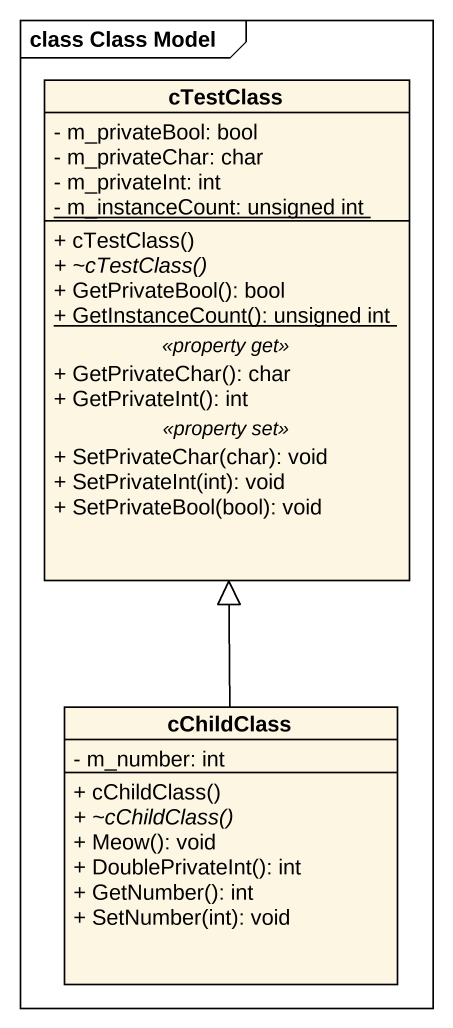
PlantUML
@startuml
mainframe class Class Model
hide circle
hide empty members
skinparam classAttributeIconSize 0
class cTestClass {
  - m_privateBool: bool
  - m_privateChar: char
  - m_privateInt: int
  {static} - m_instanceCount: unsigned int
  --
  + cTestClass()
  {abstract} + ~cTestClass()
  + GetPrivateBool(): bool
  {static} + GetInstanceCount(): unsigned int
  .. <<property get>> ..
  + GetPrivateChar(): char
  + GetPrivateInt(): int
  .. <<property set>> ..
  + SetPrivateChar(char): void
  + SetPrivateInt(int): void
  + SetPrivateBool(bool): void
}
class cChildClass {
  - m_number: int
  + cChildClass()
  {abstract} + ~cChildClass()
  + Meow(): void
  + DoublePrivateInt(): int
  + GetNumber(): int
  + SetNumber(int): void
}
cChildClass -up-|> cTestClass
@enduml
